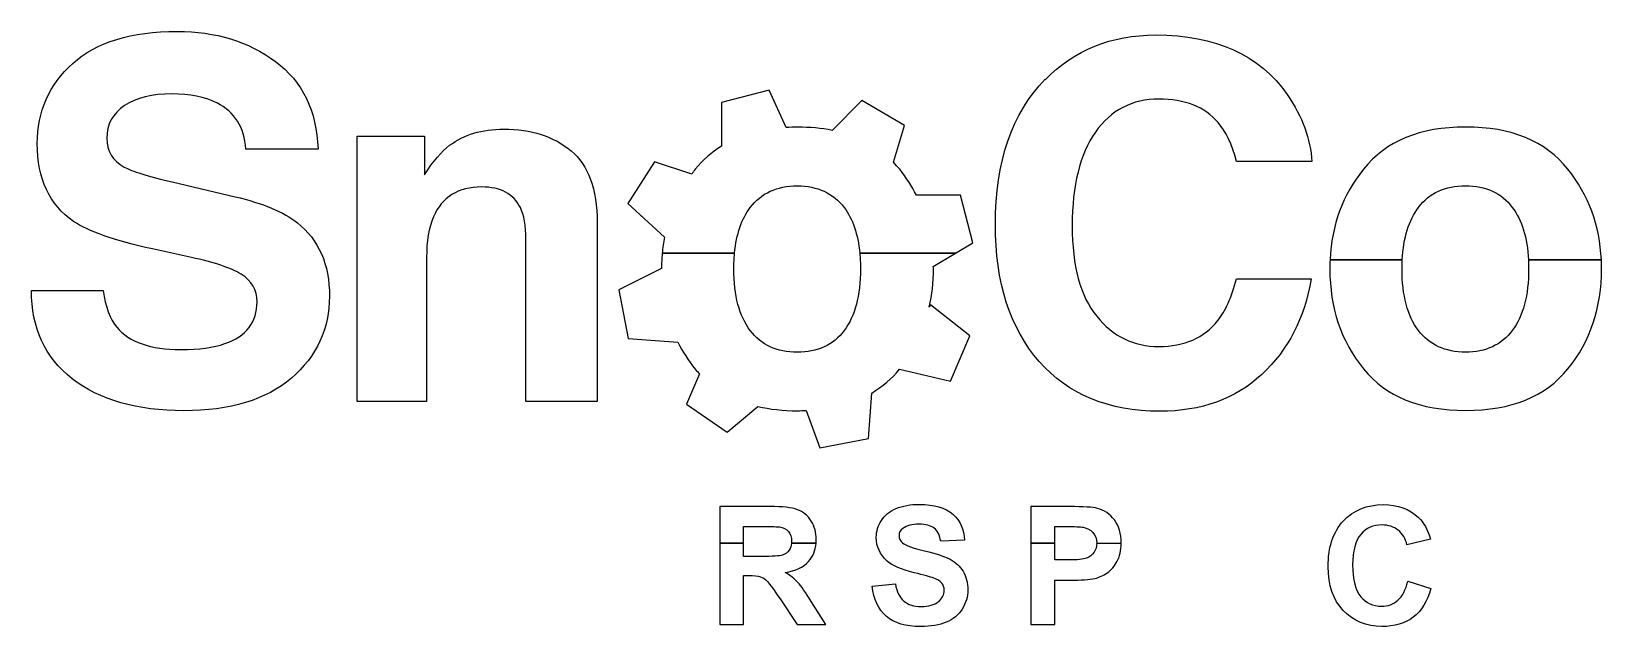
# Model space of a CAD drawing. Extents: x 23 to 135, y 109 to 151.
import ezdxf

# ---------------------------------------------------------------- set-up
doc = ezdxf.new("R2010")
doc.units = 0
doc.layers.add('Layer_1', color=7, linetype='CONTINUOUS')

msp = doc.modelspace()

# ---------------------------------------------------------------- linework, layer by layer
at = {"layer": 'Layer_1', "color": 7}
for points in [[(77.114803, 144.524425), (75.903013, 147.207297), (72.492538, 146.313006), (72.492538, 143.190927)], [(95.630321, 147.974588), (95.630321, 147.964004), (95.632967, 147.961358)], [(84.782418, 142.042637), (85.570876, 144.669946), (82.528171, 146.453235), (80.400924, 144.325988)], [(51.439669, 135.2455), (51.439669, 124.96645), (46.476092, 124.96645), (46.476092, 143.91853), (51.283565, 143.91853), (51.283565, 141.148346)], [(43.690033, 142.99249), (38.530664, 142.99249)], [(61.75576, 142.868136), (61.761051, 142.862844), (61.758406, 142.862844)], [(70.373228, 141.198617), (67.714169, 142.082324), (65.825046, 139.100474), (68.423251, 136.690123)], [(114.661776, 142.095553), (109.293387, 142.095553)], [(33.260171, 140.645639), (37.768665, 139.584661)], [(82.374713, 135.547124), (89.227413, 135.547124), (90.457724, 136.282665), (89.568725, 139.69314), (86.420187, 139.69314)], [(63.623716, 137.748455), (63.623716, 124.955867), (58.535785, 124.955867), (58.535785, 136.515498)], [(34.64394, 135.248145), (31.863172, 135.85404)], [(68.269793, 135.547124), (73.437099, 135.547124)], [(68.269793, 135.544478), (68.269793, 135.547124)], [(73.437099, 135.544478), (68.269793, 135.544478)], [(87.631977, 134.59198), (89.227413, 135.544478), (82.374713, 135.544478)], [(121.122893, 135.076166), (115.966171, 135.076166)], [(115.966171, 135.076166), (121.122893, 135.076166)], [(68.216877, 134.459688), (65.179464, 132.922461), (65.830338, 129.456423), (69.383688, 129.207715)], [(109.280158, 133.718856), (114.611506, 133.718856)], [(23.2166, 132.890711), (28.341573, 132.890711), (28.341573, 132.890711)], [(85.221626, 127.268322), (88.849059, 126.413719), (90.248703, 129.652215), (87.43354, 131.8509), (87.343582, 131.69215), (87.346228, 131.700087)], [(70.934144, 126.92701), (69.994874, 124.760075), (72.910579, 122.767765), (75.109264, 124.601325)], [(78.546197, 124.323513), (79.535737, 121.653871), (83.001775, 122.304745), (83.229316, 125.564408)], [(75.963867, 117.457584), (72.386705, 117.457584), (72.386705, 114.832921), (74.080036, 114.832921), (74.07739, 114.830275)], [(97.33159, 117.452293), (94.603739, 117.452293), (94.603739, 114.832921), (96.307654, 114.832921), (96.305008, 114.830275)], [(74.07739, 114.830275), (74.07739, 116.02619), (75.405597, 116.02619)], [(96.305008, 114.830275), (96.305008, 116.02619), (97.122569, 116.02619)], [(75.339451, 113.88836), (74.080036, 113.88836), (74.074744, 113.883068), (74.074744, 114.830275), (72.381413, 114.830275), (72.381413, 109.025324), (72.376121, 109.020033), (74.080036, 109.020033), (74.080036, 112.536341), (74.423994, 112.536341)], [(77.506386, 114.832921), (79.260571, 114.832921)], [(79.260571, 114.830275), (77.506386, 114.830275)], [(89.859766, 115.055171), (88.161143, 114.978442)], [(97.23634, 113.637006), (96.307654, 113.637006), (96.307654, 114.827629), (94.603739, 114.827629), (94.603739, 109.02797), (94.598448, 109.022678), (96.302362, 109.022678), (96.302362, 112.20032), (97.413611, 112.20032)], [(99.300087, 114.838213), (99.300087, 114.830275), (101.048981, 114.830275), (101.048981, 114.859379)], [(101.048981, 114.824984), (99.300087, 114.824984), (99.302733, 114.830275)], [(123.141662, 115.123962), (121.458914, 114.724442)], [(77.950885, 112.038925), (77.956177, 112.038925)], [(83.253129, 111.771696), (83.269004, 111.766404), (83.266358, 111.766404)], [(83.266358, 111.766404), (84.920001, 111.9278)], [(121.517122, 112.120945), (121.522414, 112.120945), (121.525059, 112.123591)], [(121.525059, 112.123591), (123.173412, 111.602363)], [(76.688824, 110.853593), (77.916489, 109.025324), (79.948487, 109.025324), (78.916613, 110.668385)]]:
    msp.add_lwpolyline(points, dxfattribs=at)
msp.add_lwpolyline([(135.34423, 135.076166), (130.13459, 135.076166)], close=True, dxfattribs=at)
for points in [[(26.174638, 149.109649), (27.865323, 150.631001), (30.352404, 151.393), (33.633233, 151.393)], [(33.633233, 151.393), (36.371667, 151.393), (38.713226, 150.67598), (40.647328, 149.239294)], [(95.632967, 147.961358), (97.69936, 150.072731), (100.331961, 151.136354), (103.528124, 151.136354)], [(103.528124, 151.136354), (107.803785, 151.136354), (110.925864, 149.720835), (112.9023, 146.887152)], [(40.647328, 149.239294), (42.578784, 147.805255), (43.594783, 145.722986), (43.690033, 142.99249)], [(23.637287, 143.378781), (23.637287, 145.678007), (24.481307, 147.588296), (26.174638, 149.109649)], [(33.265462, 146.929485), (31.849943, 146.929485), (30.712236, 146.651673), (29.868217, 146.096048)], [(36.458979, 146.286548), (35.604376, 146.715173), (34.538107, 146.929485), (33.265462, 146.929485)], [(92.061097, 137.608226), (92.061097, 142.090262), (93.249074, 145.548362), (95.630321, 147.974588)], [(29.868217, 146.096048), (29.024197, 145.535132), (28.600864, 144.757258), (28.600864, 143.762426)], [(38.530664, 142.99249), (38.435414, 144.535009), (37.742207, 145.635674), (36.458979, 146.286548)], [(103.729207, 146.556423), (101.855959, 146.556423), (100.308149, 145.773257), (99.204838, 144.196342)], [(107.97841, 144.884258), (107.023265, 146.000798), (105.602455, 146.556423), (103.729207, 146.556423)], [(112.9023, 146.887152), (113.995027, 145.294362), (114.579756, 143.698926), (114.661776, 142.095553)], [(109.293387, 142.095553), (108.954721, 143.32851), (108.515513, 144.254551), (107.97841, 144.884258)], [(28.600864, 143.762426), (28.600864, 142.841677), (29.016259, 142.159053), (29.849696, 141.706616)], [(53.088021, 143.257073), (54.104019, 144.024363), (55.39783, 144.410655), (56.95887, 144.410655)], [(56.95887, 144.410655), (58.914138, 144.410655), (60.51222, 143.894718), (61.75576, 142.868136)], [(77.929719, 144.553529), (77.651906, 144.553529), (77.384678, 144.537654), (77.114803, 144.524425)], [(80.400924, 144.325988), (79.638925, 144.471509), (78.818717, 144.553529), (77.929719, 144.553529)], [(99.204838, 144.196342), (98.104172, 142.619428), (97.551194, 140.396931), (97.551194, 137.515622)], [(125.652554, 144.564113), (122.3876, 144.564113), (119.956082, 143.558697), (118.355355, 141.553158)], [(132.955045, 141.553158), (131.349026, 143.558697), (128.917509, 144.564113), (125.652554, 144.564113)], [(26.232846, 137.825184), (24.499828, 139.005224), (23.637287, 140.854659), (23.637287, 143.378781)], [(51.283565, 141.148346), (51.92121, 142.124658), (52.521813, 142.825802), (53.088021, 143.257073)], [(61.758406, 142.862844), (63.001946, 141.836262), (63.623716, 140.129702), (63.623716, 137.748455)], [(72.492538, 143.190927), (71.786101, 142.746428), (71.15904, 142.206678), (70.627228, 141.542575)], [(29.849696, 141.706616), (30.384153, 141.402346), (31.52186, 141.050451), (33.260171, 140.645639)], [(70.627228, 141.542575), (70.53727, 141.43145), (70.46054, 141.315034), (70.373228, 141.198617)], [(85.232209, 141.542575), (85.09198, 141.719846), (84.933231, 141.881241), (84.782418, 142.042637)], [(86.420187, 139.69314), (86.092104, 140.338722), (85.697875, 140.957846), (85.232209, 141.542575)], [(118.355355, 141.553158), (116.87369, 139.703723), (116.079941, 137.579122), (115.966171, 135.076166)], [(135.34423, 135.076166), (135.227813, 137.544726), (134.431418, 139.701077), (132.955045, 141.553158)], [(55.36608, 140.280514), (53.693916, 140.280514), (52.545626, 139.568786), (51.923856, 138.137392)], [(58.136264, 138.814724), (57.652077, 139.791035), (56.726037, 140.280514), (55.36608, 140.280514)], [(74.558931, 138.820016), (75.342097, 139.846598), (76.463929, 140.357243), (77.913844, 140.357243)], [(77.913844, 140.357243), (79.363758, 140.357243), (80.480299, 139.841306), (81.260819, 138.820016)], [(122.284413, 138.825308), (123.067578, 139.85189), (124.18941, 140.367826), (125.639325, 140.367826)], [(125.639325, 140.367826), (127.08924, 140.367826), (128.20578, 139.85189), (128.983654, 138.825308)], [(37.768665, 139.584661), (39.7451, 139.118995), (41.226765, 138.497225), (42.211014, 137.719351)], [(51.923856, 138.137392), (51.601064, 137.38333), (51.439669, 136.420248), (51.439669, 135.2455)], [(58.535785, 136.515498), (58.535785, 137.515622), (58.403493, 138.280267), (58.136264, 138.814724)], [(73.437099, 135.547124), (73.566745, 136.912372), (73.939807, 138.0051), (74.558931, 138.820016)], [(81.260819, 138.820016), (81.877297, 138.0051), (82.247713, 136.912372), (82.374713, 135.547124)], [(121.122893, 135.076166), (121.204914, 136.66631), (121.591205, 137.917788), (122.284413, 138.825308)], [(128.983654, 138.825308), (129.67157, 137.917788), (130.055215, 136.66631), (130.13459, 135.076166)], [(31.863172, 135.85404), (29.13003, 136.459935), (27.254137, 137.118747), (26.232846, 137.825184)], [(42.211014, 137.719351), (43.742949, 136.510206), (44.504948, 134.763958), (44.504948, 132.47267)], [(95.199051, 127.813363), (93.106199, 130.19461), (92.061097, 133.459564), (92.061097, 137.608226)], [(97.551194, 137.515622), (97.551194, 134.634313), (98.133276, 132.477961), (99.300087, 131.041276)], [(68.423251, 136.690123), (68.35446, 136.314415), (68.304189, 135.933415), (68.269793, 135.544478)], [(38.207873, 134.044293), (37.459103, 134.499375), (36.268479, 134.898896), (34.64394, 135.248145)], [(68.269793, 135.544478), (68.238043, 135.189937), (68.219522, 134.830104), (68.216877, 134.459688)], [(73.381537, 134.425292), (73.381537, 134.819521), (73.402703, 135.189937), (73.437099, 135.544478)], [(82.374713, 135.544478), (82.409109, 135.187291), (82.42763, 134.819521), (82.42763, 134.425292)], [(87.637269, 134.425292), (87.637269, 134.480855), (87.631977, 134.536417), (87.631977, 134.59198)], [(115.966171, 135.076166), (115.955587, 134.8645), (115.950296, 134.650188), (115.950296, 134.43323)], [(121.107018, 134.43323), (121.107018, 134.652834), (121.11231, 134.867146), (121.122893, 135.076166)], [(130.13459, 135.076166), (130.145174, 134.867146), (130.150465, 134.652834), (130.150465, 134.43323)], [(135.360105, 134.43323), (135.360105, 134.650188), (135.352167, 134.8645), (135.34423, 135.076166)], [(39.334996, 132.073149), (39.334996, 132.922461), (38.961934, 133.578627), (38.207873, 134.044293)], [(74.558931, 130.022631), (73.775765, 131.054505), (73.381537, 132.520295), (73.381537, 134.425292)], [(82.42763, 134.425292), (82.42763, 132.525586), (82.038693, 131.054505), (81.260819, 130.022631)], [(87.346228, 131.700087), (87.539373, 132.565274), (87.637269, 133.467502), (87.637269, 134.425292)], [(107.951952, 130.737005), (108.486409, 131.398463), (108.928263, 132.390649), (109.280158, 133.718856)], [(114.611506, 133.718856), (114.151131, 130.919567), (112.979029, 128.644154), (111.084614, 126.887323)], [(115.950296, 134.43323), (115.950296, 131.649817), (116.749336, 129.263278), (118.355355, 127.286843)], [(122.284413, 130.030569), (121.495955, 131.062442), (121.107018, 132.533524), (121.107018, 134.43323)], [(130.150465, 134.43323), (130.150465, 132.533524), (129.761528, 131.062442), (128.983654, 130.030569)], [(132.955045, 127.286843), (134.561064, 129.263278), (135.360105, 131.694796), (135.360105, 134.43323)], [(26.124367, 126.588344), (24.182328, 128.114988), (23.2166, 130.218423), (23.2166, 132.890711)], [(28.341573, 132.890711), (28.50826, 131.718608), (28.831051, 130.837547), (29.317884, 130.25811)], [(44.504948, 132.47267), (44.504948, 130.181381), (43.594783, 128.175842), (41.785035, 126.625385)], [(37.041062, 129.091299), (38.572997, 129.625757), (39.334996, 130.617943), (39.334996, 132.073149)], [(29.317884, 130.25811), (30.206883, 129.202424), (31.733527, 128.670612), (33.892524, 128.670612)], [(99.300087, 131.041276), (100.461607, 129.607236), (101.943272, 128.88757), (103.742436, 128.88757)], [(103.742436, 128.88757), (105.5416, 128.88757), (106.986224, 129.504048), (107.951952, 130.737005)], [(33.892524, 128.670612), (35.186335, 128.670612), (36.236729, 128.810841), (37.041062, 129.091299)], [(69.383688, 129.207715), (69.722354, 128.525091), (70.132458, 127.879509), (70.621936, 127.270968)], [(77.913844, 128.477466), (76.455991, 128.477466), (75.342097, 128.993403), (74.558931, 130.022631)], [(81.260819, 130.022631), (80.482945, 128.990757), (79.371696, 128.477466), (77.913844, 128.477466)], [(125.639325, 128.485404), (124.184119, 128.485404), (123.067578, 129.001341), (122.284413, 130.030569)], [(128.983654, 130.030569), (128.20578, 128.998695), (127.094532, 128.485404), (125.639325, 128.485404)], [(70.621936, 127.270968), (70.722478, 127.14926), (70.833603, 127.043427), (70.934144, 126.92701)], [(83.229316, 125.564408), (83.991315, 126.014199), (84.66071, 126.580406), (85.221626, 127.268322)], [(103.816519, 124.260013), (100.162628, 124.260013), (97.291903, 125.442699), (95.199051, 127.813363)], [(111.084614, 126.887323), (109.195492, 125.133137), (106.774557, 124.260013), (103.816519, 124.260013)], [(118.355355, 127.286843), (119.958728, 125.310408), (122.382308, 124.320867), (125.652554, 124.320867)], [(125.652554, 124.320867), (128.9228, 124.320867), (131.354318, 125.310408), (132.955045, 127.286843)], [(34.098899, 124.299701), (30.788965, 124.299701), (28.058469, 125.0617), (26.124367, 126.588344)], [(41.785035, 126.625385), (39.969996, 125.074929), (37.408832, 124.299701), (34.098899, 124.299701)], [(75.109264, 124.601325), (75.969159, 124.40818), (76.897845, 124.297055), (77.919135, 124.297055)], [(77.919135, 124.297055), (78.136093, 124.297055), (78.339822, 124.31293), (78.546197, 124.323513)], [(77.924427, 117.230043), (77.514323, 117.380855), (76.863449, 117.457584), (75.963867, 117.457584)], [(78.90603, 116.420419), (78.657322, 116.809356), (78.334531, 117.076585), (77.924427, 117.230043)], [(83.925169, 116.460107), (84.168586, 116.835814), (84.515189, 117.116272), (84.975564, 117.31471)], [(84.975564, 117.31471), (85.430647, 117.510501), (85.986271, 117.608397), (86.634499, 117.608397)], [(86.634499, 117.608397), (87.690185, 117.608397), (88.489226, 117.375564), (89.021038, 116.909898)], [(89.021038, 116.909898), (89.555496, 116.444232), (89.835954, 115.827753), (89.859766, 115.055171)], [(99.353004, 117.325293), (99.040796, 117.409959), (98.368755, 117.452293), (97.33159, 117.452293)], [(100.564794, 116.50244), (100.236711, 116.925773), (99.831899, 117.200939), (99.353004, 117.325293)], [(116.916024, 116.428357), (117.638335, 117.200939), (118.59348, 117.589876), (119.770874, 117.589876)], [(119.770874, 117.589876), (120.802748, 117.589876), (121.641476, 117.285605), (122.281767, 116.674419)], [(122.281767, 116.674419), (122.665412, 116.314586), (122.948516, 115.801295), (123.141662, 115.123962)], [(75.405597, 116.02619), (76.093513, 116.02619), (76.506262, 116.015607), (76.643845, 115.997086)], [(76.643845, 115.997086), (76.921657, 115.952107), (77.133324, 115.840982), (77.286782, 115.669003)], [(77.286782, 115.669003), (77.437594, 115.497024), (77.514323, 115.264191), (77.514323, 114.981088)], [(79.2738, 115.097504), (79.2738, 115.592274), (79.152092, 116.031482), (78.90603, 116.420419)], [(83.560045, 115.256254), (83.560045, 115.684878), (83.681753, 116.084399), (83.925169, 116.460107)], [(85.451813, 115.891253), (85.269251, 115.758962), (85.184584, 115.586983), (85.184584, 115.364733)], [(86.613333, 116.195524), (86.131792, 116.195524), (85.734917, 116.094982), (85.451813, 115.891253)], [(87.690185, 115.91242), (87.446769, 116.102919), (87.094874, 116.195524), (86.613333, 116.195524)], [(88.161143, 114.978442), (88.089706, 115.407066), (87.933602, 115.72192), (87.690185, 115.91242)], [(97.122569, 116.02619), (97.733756, 116.02619), (98.14386, 116.010315), (98.344943, 115.970628)], [(98.344943, 115.970628), (98.622755, 115.920357), (98.845005, 115.798649), (99.027567, 115.597566)], [(99.027567, 115.597566), (99.210129, 115.401775), (99.300087, 115.147775), (99.300087, 114.838213)], [(101.048981, 114.859379), (101.048981, 115.53142), (100.887585, 116.076461), (100.564794, 116.50244)], [(115.828587, 113.163402), (115.828587, 114.563046), (116.193712, 115.655774), (116.916024, 116.428357)], [(119.683562, 116.139961), (119.061792, 116.139961), (118.551147, 115.917711), (118.167501, 115.46792)], [(120.837144, 115.761607), (120.524936, 116.015607), (120.133353, 116.139961), (119.683562, 116.139961)], [(121.458914, 114.724442), (121.358372, 115.158358), (121.149352, 115.507608), (120.837144, 115.761607)], [(77.506386, 114.830275), (77.487865, 114.642421), (77.434948, 114.481026), (77.342344, 114.343443)], [(77.514323, 114.981088), (77.514323, 114.928171), (77.511677, 114.880546), (77.506386, 114.832921)], [(78.712884, 113.523235), (79.03303, 113.880422), (79.215592, 114.314338), (79.260571, 114.830275)], [(79.260571, 114.832921), (79.268509, 114.920233), (79.2738, 115.007546), (79.2738, 115.097504)], [(84.337919, 113.557631), (83.821982, 114.023297), (83.560045, 114.584213), (83.560045, 115.256254)], [(85.184584, 115.364733), (85.184584, 115.168941), (85.269251, 114.996963), (85.438584, 114.854088)], [(85.438584, 114.854088), (85.655542, 114.671525), (86.176771, 114.486317), (86.999624, 114.293172)], [(99.302733, 114.830275), (99.302733, 114.584213), (99.236588, 114.369901), (99.112234, 114.184693)], [(100.773815, 113.554985), (100.956377, 113.901589), (101.046335, 114.324922), (101.048981, 114.824984)], [(118.167501, 115.46792), (117.778564, 115.018129), (117.580127, 114.295818), (117.580127, 113.290402)], [(76.866095, 113.988901), (76.665012, 113.922756), (76.154367, 113.88836), (75.339451, 113.88836)], [(77.342344, 114.343443), (77.225928, 114.176755), (77.069824, 114.060339), (76.866095, 113.988901)], [(77.046011, 112.745361), (77.784198, 112.851194), (78.345114, 113.113132), (78.712884, 113.523235)], [(86.258791, 112.724195), (85.348626, 112.951736), (84.708335, 113.229548), (84.337919, 113.557631)], [(86.999624, 114.293172), (87.827769, 114.09738), (88.438955, 113.893651), (88.833184, 113.687277)], [(88.833184, 113.687277), (89.232704, 113.480902), (89.539621, 113.192506), (89.76187, 112.827382)], [(98.580422, 113.769297), (98.35288, 113.684631), (97.903089, 113.637006), (97.23634, 113.637006)], [(99.112234, 114.184693), (98.985234, 113.996839), (98.807963, 113.861901), (98.580422, 113.769297)], [(100.056795, 112.721549), (100.34519, 112.922632), (100.588607, 113.200444), (100.773815, 113.554985)], [(117.580127, 113.290402), (117.580127, 112.224133), (117.773273, 111.464779), (118.156918, 111.014988)], [(74.423994, 112.536341), (74.818222, 112.536341), (75.101326, 112.501945), (75.283889, 112.441091)], [(75.283889, 112.441091), (75.461159, 112.380237), (75.633138, 112.26382), (75.794534, 112.091841)], [(77.956177, 112.038925), (77.718052, 112.29557), (77.416428, 112.533695), (77.046011, 112.745361)], [(87.62404, 112.356424), (87.428248, 112.427862), (86.973166, 112.54957), (86.258791, 112.724195)], [(88.235226, 111.9913), (88.11881, 112.131529), (87.912435, 112.247945), (87.62404, 112.356424)], [(89.76187, 112.827382), (89.98412, 112.462257), (90.095245, 112.017758), (90.095245, 111.4833)], [(97.413611, 112.20032), (98.180901, 112.20032), (98.773567, 112.240008), (99.178379, 112.322028)], [(99.178379, 112.322028), (99.477358, 112.388174), (99.768399, 112.51782), (100.056795, 112.721549)], [(116.910732, 110.03074), (116.18842, 110.792739), (115.828587, 111.840487), (115.828587, 113.163402)], [(75.794534, 112.091841), (75.950638, 111.919862), (76.254908, 111.509759), (76.688824, 110.853593)], [(78.916613, 110.668385), (78.511801, 111.32455), (78.18901, 111.779633), (77.950885, 112.038925)], [(84.274419, 109.61799), (83.70292, 110.107469), (83.364253, 110.827134), (83.253129, 111.771696)], [(84.920001, 111.9278), (85.020543, 111.372175), (85.224272, 110.962072), (85.525897, 110.705426)], [(87.997102, 110.665739), (88.274914, 110.898572), (88.412497, 111.171092), (88.412497, 111.480654)], [(88.412497, 111.480654), (88.412497, 111.676446), (88.351643, 111.848425), (88.235226, 111.9913)], [(90.095245, 111.4833), (90.095245, 111.004405), (89.957662, 110.549322), (89.695725, 110.128635)], [(120.813331, 110.76628), (121.136122, 111.054676), (121.374247, 111.504467), (121.517122, 112.120945)], [(123.173412, 111.602363), (122.919412, 110.681614), (122.501371, 109.99899), (121.908705, 109.549199)], [(85.525897, 110.705426), (85.835459, 110.448781), (86.237625, 110.316489), (86.758853, 110.316489)], [(86.758853, 110.316489), (87.309186, 110.316489), (87.71929, 110.432906), (87.997102, 110.665739)], [(89.695725, 110.128635), (89.423204, 109.707948), (89.04485, 109.39574), (88.558018, 109.189366)], [(119.670333, 108.882449), (118.553792, 108.882449), (117.627752, 109.266095), (116.910732, 110.03074)], [(118.156918, 111.014988), (118.540563, 110.559906), (119.035333, 110.337656), (119.651812, 110.337656)], [(119.651812, 110.337656), (120.101603, 110.337656), (120.49054, 110.477885), (120.813331, 110.76628)], [(86.729749, 108.879804), (85.66348, 108.879804), (84.845918, 109.12322), (84.274419, 109.61799)], [(88.558018, 109.189366), (88.068539, 108.988283), (87.457352, 108.879804), (86.729749, 108.879804)], [(121.908705, 109.549199), (121.321331, 109.104699), (120.575207, 108.882449), (119.670333, 108.882449)]]:
    msp.add_open_spline(points, degree=3, dxfattribs=at)

doc.saveas('drawing.dxf')
